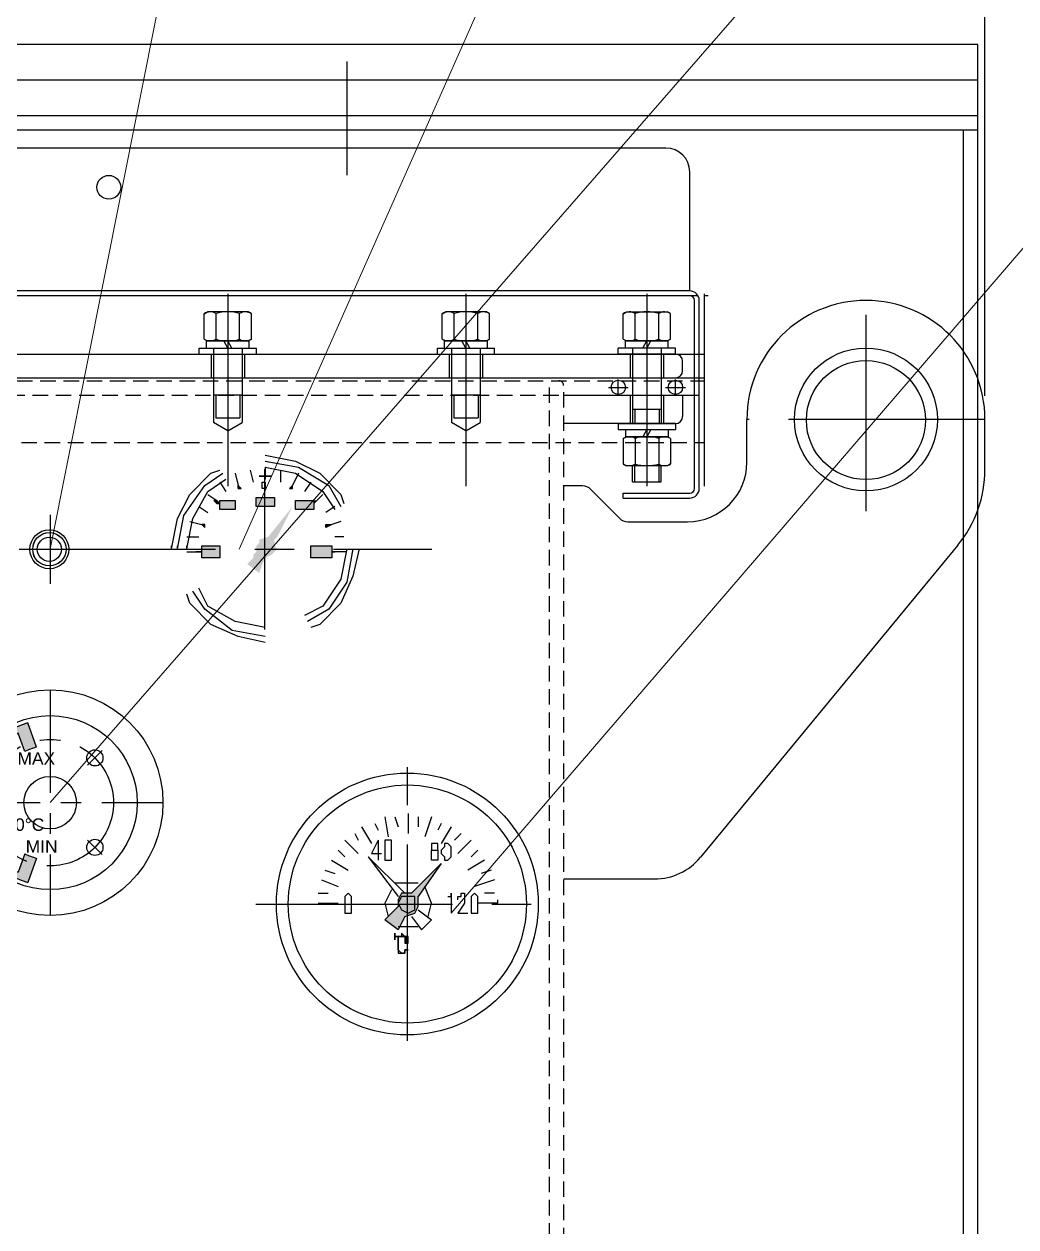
# Model space of a CAD drawing. Header units: millimetres. Extents: x 97339 to 122350, y -311274 to -152040.
# Drawn here: x 100527 to 100944, y -153754 to -153248 of the extents above; entities that cross this region are included whole.
import ezdxf

# ---------------------------------------------------------------- set-up
doc = ezdxf.new("R2010")
doc.units = ezdxf.units.MM
doc.header["$LTSCALE"] = 13
for name, pattern in [('CENTER', [50.8, 31.75, -6.35, 6.35, -6.35]), ('CENTER2', [1.125, 0.75, -0.125, 0.125, -0.125]), ('CENTERX2', [101.6, 63.5, -12.7, 12.7, -12.7]), ('DASHED', [0.75, 0.5, -0.25]), ('HIDDEN', [9.525, 6.35, -3.175])]:
    doc.linetypes.add(name, pattern=pattern)
doc.layers.get('0').update_dxf_attribs({"color": 1, "linetype": 'CENTER'})
for name, color, linetype in [('1', 4, 'Continuous'), ('2', 3, 'Continuous'), ('2细线层', 4, 'Continuous'), ('3中心线层', 1, 'CENTER'), ('4', 2, 'HIDDEN'), ('4虚线层', 6, 'DASHED'), ('粗实线', 4, 'Continuous')]:
    doc.layers.add(name, color=color, linetype=linetype)
doc.layers.add('标注、文本', color=3, linetype='Continuous', lineweight=25)
doc.layers.add('铁心', color=3, linetype='Continuous', lineweight=0)
doc.styles.add('Note Text (ANSI)', font='arial.ttf')
doc.styles.get("Standard").update_dxf_attribs({"font": 'gbenor.shx', "bigfont": 'gbcbig.shx'})
doc.dimstyles.new('1-15', dxfattribs={"dimscale": 20, "dimtxt": 3.5, "dimasz": 2, "dimexe": 1.5, "dimexo": 0.5, "dimgap": 0.5, "dimtad": 1, "dimtoh": 1, "dimdec": 1, "dimdsep": 46, "dimtxsty": 'Standard', "dimcen": 2.5, "dimclrd": 3, "dimclre": 3, "dimclrt": 3, "dimadec": 0, "dimazin": 2, "dimtfac": 1, "dimtdec": 1, "dimtmove": 0, "dimatfit": 2, "dimfxl": 1, "dimarcsym": 0})

# ---------------------------------------------------------------- blocks, each defined once
blk = doc.blocks.new('A$C611D0E0A')
at = {"layer": '粗实线', "lineweight": 30}
h = blk.add_hatch(color=256, dxfattribs=at)
h.dxf.hatch_style = 2
h.paths.add_polyline_path([(0.931, 2.201), (0.931, 2.159), (0.974, 2.159)])
h = blk.add_hatch(color=256, dxfattribs=at)
h.dxf.hatch_style = 2
h.paths.add_polyline_path([(1.693, 2.201), (1.651, 2.159), (1.693, 2.159)])
h = blk.add_hatch(color=256, dxfattribs=at)
h.dxf.hatch_style = 2
h.paths.add_polyline_path([(1.185, 1.905), (1.439, 1.905), (1.439, 2.032), (1.185, 2.032)])
h = blk.add_hatch(color=256, dxfattribs=at)
h.dxf.hatch_style = 2
h.paths.add_polyline_path([(0.593, 1.99), (0.635, 1.99), (0.635, 1.947)])
h = blk.add_hatch(color=256, dxfattribs=at)
h.dxf.hatch_style = 2
h.paths.add_polyline_path([(0.635, 1.863), (0.889, 1.863), (0.889, 1.99), (0.635, 1.99)])
h = blk.add_hatch(color=256, dxfattribs=at)
h.dxf.hatch_style = 2
h.paths.add_polyline_path([(0.931, 1.905), (1.143, 1.482), (1.27, 1.482)])
h = blk.add_hatch(color=256, dxfattribs=at)
h.dxf.hatch_style = 2
h.paths.add_polyline_path([(1.736, 1.863), (1.947, 1.863), (1.947, 1.99), (1.736, 1.99)])
h = blk.add_hatch(color=256, dxfattribs=at)
h.dxf.hatch_style = 2
h.paths.add_polyline_path([(1.99, 1.99), (1.947, 1.947), (1.99, 1.947)])
h = blk.add_hatch(color=256, dxfattribs=at)
h.dxf.hatch_style = 2
h.paths.add_polyline_path([(1.99, 1.99), (2.032, 1.99), (1.99, 1.947)])
h = blk.add_hatch(color=256, dxfattribs=at)
h.dxf.hatch_style = 2
h.paths.add_polyline_path([(0.423, 1.651), (0.466, 1.651), (0.466, 1.609)])
h = blk.add_hatch(color=256, dxfattribs=at)
h.dxf.hatch_style = 2
h.paths.add_polyline_path([(2.159, 1.651), (2.201, 1.651), (2.159, 1.609)])
h = blk.add_hatch(color=256, dxfattribs=at)
h.dxf.hatch_style = 2
h.paths.add_polyline_path([(0.381, 1.185), (0.677, 1.185), (0.677, 1.355), (0.381, 1.355)])
h = blk.add_hatch(color=256, dxfattribs=at)
h.dxf.hatch_style = 2
h.paths.add_polyline_path([(1.143, 1.482), (1.185, 1.439), (1.397, 1.439)])
h = blk.add_hatch(color=256, dxfattribs=at)
h.dxf.hatch_style = 2
h.paths.add_polyline_path([(1.143, 1.482), (1.27, 1.482), (1.397, 1.439)])
h = blk.add_hatch(color=256, dxfattribs=at)
h.dxf.hatch_style = 2
h.paths.add_polyline_path([(1.185, 1.355), (1.143, 1.312), (1.439, 1.312)])
h = blk.add_hatch(color=256, dxfattribs=at)
h.dxf.hatch_style = 2
h.paths.add_polyline_path([(1.185, 1.439), (1.185, 1.397), (1.397, 1.397)])
h = blk.add_hatch(color=256, dxfattribs=at)
h.dxf.hatch_style = 2
h.paths.add_polyline_path([(1.185, 1.439), (1.397, 1.439), (1.397, 1.397)])
h = blk.add_hatch(color=256, dxfattribs=at)
h.dxf.hatch_style = 2
h.paths.add_polyline_path([(1.185, 1.397), (1.185, 1.355), (1.439, 1.355)])
h = blk.add_hatch(color=256, dxfattribs=at)
h.dxf.hatch_style = 2
h.paths.add_polyline_path([(1.185, 1.397), (1.397, 1.397), (1.439, 1.355)])
h = blk.add_hatch(color=256, dxfattribs=at)
h.dxf.hatch_style = 2
h.paths.add_polyline_path([(1.185, 1.355), (1.439, 1.355), (1.439, 1.312)])
h = blk.add_hatch(color=256, dxfattribs=at)
h.dxf.hatch_style = 2
h.paths.add_polyline_path([(1.947, 1.185), (2.201, 1.185), (2.201, 1.355), (1.947, 1.355)])
h = blk.add_hatch(color=256, dxfattribs=at)
h.dxf.hatch_style = 2
h.paths.add_polyline_path([(1.143, 1.312), (1.185, 1.27), (1.439, 1.27)])
h = blk.add_hatch(color=256, dxfattribs=at)
h.dxf.hatch_style = 2
h.paths.add_polyline_path([(1.143, 1.312), (1.439, 1.312), (1.439, 1.27)])
h = blk.add_hatch(color=256, dxfattribs=at)
h.dxf.hatch_style = 2
h.paths.add_polyline_path([(1.185, 1.27), (1.228, 1.228), (1.482, 1.228)])
h = blk.add_hatch(color=256, dxfattribs=at)
h.dxf.hatch_style = 2
h.paths.add_polyline_path([(1.185, 1.27), (1.439, 1.27), (1.482, 1.228)])
h = blk.add_hatch(color=256, dxfattribs=at)
h.dxf.hatch_style = 2
h.paths.add_polyline_path([(1.228, 1.228), (1.312, 1.185), (1.482, 1.185)])
h = blk.add_hatch(color=256, dxfattribs=at)
h.dxf.hatch_style = 2
h.paths.add_polyline_path([(1.228, 1.228), (1.482, 1.228), (1.482, 1.185)])
h = blk.add_hatch(color=256, dxfattribs=at)
h.dxf.hatch_style = 2
h.paths.add_polyline_path([(1.312, 1.185), (1.355, 1.101), (1.566, 1.101)])
h = blk.add_hatch(color=256, dxfattribs=at)
h.dxf.hatch_style = 2
h.paths.add_polyline_path([(1.312, 1.185), (1.482, 1.185), (1.566, 1.101)])
h = blk.add_hatch(color=256, dxfattribs=at)
h.dxf.hatch_style = 2
h.paths.add_polyline_path([(1.355, 1.101), (1.566, 1.101), (1.397, 0.974)])
for points in [[(1.312, 2.625), (0.889, 2.54), (0.55, 2.371), (0.254, 2.074), (0.212, 1.947)], [(1.312, 2.54), (0.847, 2.455), (0.423, 2.201), (0.254, 1.905)], [(1.312, 2.455), (0.889, 2.371), (0.508, 2.117), (0.339, 1.863)], [(2.54, 1.312), (2.455, 1.778), (2.159, 2.201), (1.905, 2.371)], [(2.625, 1.312), (2.54, 1.736), (2.371, 2.074), (2.074, 2.371), (1.947, 2.413)], [(2.413, 1.312), (2.328, 1.736), (2.117, 2.117), (1.863, 2.286)], [(2.54, 1.312), (2.54, 1.355)], [(2.625, 1.312), (2.625, 1.355)], [(0, 1.312), (0.085, 0.931), (0.254, 0.55), (0.55, 0.254), (0.677, 0.212)], [(0.085, 1.312), (0.169, 0.847), (0.423, 0.466), (0.72, 0.296)], [(0.169, 1.312), (0.254, 0.889), (0.508, 0.508), (0.762, 0.381)], [(1.312, 0.212), (1.736, 0.296), (2.117, 0.508), (2.244, 0.762)], [(1.312, 0.085), (1.778, 0.169), (2.159, 0.466), (2.328, 0.72)], [(1.312, 0), (1.693, 0.085), (2.074, 0.254), (2.371, 0.55), (2.413, 0.677)]]:
    blk.add_lwpolyline(points, dxfattribs=at)
for points in [[(0.931, 2.201), (0.974, 2.159), (0.931, 2.159)], [(1.397, 2.328), (1.228, 2.328)], [(1.312, 2.244), (1.312, 2.201), (1.312, 2.159), (1.355, 2.159), (1.355, 2.201), (1.355, 2.244)], [(1.693, 2.201), (1.693, 2.159), (1.651, 2.159)], [(1.693, 2.201), (1.651, 2.159), (1.693, 2.159)], [(1.185, 1.905), (1.439, 1.905), (1.439, 2.032), (1.185, 2.032)], [(0.593, 1.99), (0.635, 1.947)], [(0.635, 1.863), (0.889, 1.863), (0.889, 1.99), (0.635, 1.99)], [(1.736, 1.863), (1.947, 1.863), (1.947, 1.99), (1.736, 1.99)], [(2.032, 1.99), (1.99, 1.947), (1.947, 1.947), (1.99, 1.99)], [(1.99, 1.99), (1.947, 1.947), (1.99, 1.947), (2.032, 1.99)], [(0.381, 1.651), (0.466, 1.609), (0.466, 1.651), (0.423, 1.651)], [(2.201, 1.651), (2.159, 1.609), (2.159, 1.651)], [(2.201, 1.651), (2.159, 1.609), (2.159, 1.651)], [(0.381, 1.185), (0.677, 1.185), (0.677, 1.355), (0.381, 1.355)], [(1.947, 1.185), (2.201, 1.185), (2.201, 1.355), (1.947, 1.355)], [(0.339, 1.27), (0.381, 1.27)], [(2.286, 1.27), (2.201, 1.27)], [(2.286, 1.27), (2.201, 1.27)]]:
    blk.add_lwpolyline(points, close=True, dxfattribs=at)
for points in [[(0.847, 2.371), (0.847, 2.371), (0.931, 2.201), (0.931, 2.201)], [(1.101, 2.413), (1.101, 2.413), (1.101, 2.244), (1.101, 2.244)], [(1.312, 2.455), (1.312, 2.455), (1.312, 2.286), (1.312, 2.286)], [(1.524, 2.413), (1.524, 2.413), (1.482, 2.244), (1.482, 2.244)], [(1.736, 2.371), (1.736, 2.371), (1.693, 2.201), (1.693, 2.201)], [(0.677, 2.244), (0.677, 2.244), (0.762, 2.117), (0.762, 2.117)], [(1.947, 2.244), (1.947, 2.244), (1.863, 2.117), (1.863, 2.117)], [(0.508, 2.074), (0.508, 2.074), (0.593, 1.99), (0.593, 1.99)], [(2.117, 2.074), (2.117, 2.074), (1.99, 1.99), (1.99, 1.99)], [(0.339, 1.905), (0.339, 1.905), (0.466, 1.82), (0.466, 1.82)], [(2.244, 1.905), (2.244, 1.905), (2.117, 1.82), (2.117, 1.82)], [(0.254, 1.693), (0.254, 1.693), (0.381, 1.651), (0.381, 1.651)], [(2.371, 1.693), (2.371, 1.693), (2.201, 1.651), (2.201, 1.651)], [(0.212, 1.482), (0.212, 1.482), (0.339, 1.482), (0.339, 1.482)], [(2.413, 1.482), (2.413, 1.482), (2.244, 1.482), (2.244, 1.482)], [(2.413, 1.312), (2.413, 1.312), (2.413, 1.355), (2.413, 1.355)], [(0.169, 1.27), (0.169, 1.27), (0.339, 1.27), (0.339, 1.27)], [(2.413, 1.27), (2.413, 1.27), (2.286, 1.27), (2.286, 1.27)]]:
    blk.add_open_spline(points, degree=3, dxfattribs=at)
blk = doc.blocks.new('fgffg')
blk.add_hatch(color=256).paths.add_polyline_path([(26283.31, -83546.9, -0.054749), (26292.71, -83543.48), (26285.61, -83523.98, 0.757864), (26285.61, -83651.96), (26292.71, -83632.46, -0.054749), (26283.31, -83629.04), (26277.93, -83643.83, -0.201943), (26245.7, -83608.66), (26260.9, -83604.58, -0.054749), (26258.31, -83594.93), (26243.11, -83599, -0.342707), (26277.93, -83532.12)])
for p, q in [((26292.71, -83543.48), (26285.61, -83523.98)), ((26283.31, -83546.9), (26277.93, -83532.12)), ((26258.31, -83594.93), (26243.11, -83599)), ((26260.9, -83604.58), (26245.7, -83608.66)), ((26283.31, -83629.04), (26277.93, -83643.83)), ((26292.71, -83632.46), (26285.61, -83651.96))]:
    blk.add_line(p, q)
for radius, start, end in [(66.46, 105.68564, 254.31436), (61.46, 114.66607, 190.33393), (45.8, 103.73251, 116.26749), (45.8, 188.73251, 201.26749), (61.46, 199.66607, 245.33393), (45.8, 243.73251, 256.26749)]:
    blk.add_arc((26303.58, -83587.97), radius, start, end)
blk = doc.blocks.new('A$C6F763E90')
at = {"layer": '1', "color": 1, "linetype": 'CENTERX2', "lineweight": -3, "ltscale": 0.1}
for p, q in [((90.55, 181.1), (90.55, 0)), ((48.82, 132.28), (60.44, 120.66)), ((132.28, 132.28), (120.66, 120.66)), ((0, 90.55), (181.1, 90.55)), ((48.82, 48.82), (60.44, 60.44)), ((132.28, 48.82), (120.66, 60.44))]:
    blk.add_line(p, q, dxfattribs=at)
blk.add_circle((90.55, 90.55), 50.8, dxfattribs=at)
at = {"layer": '2细线层'}
for centre, radius in [((90.55, 90.55), 90.55), ((90.55, 90.55), 69.85), ((54.63, 126.47), 6.5), ((126.47, 126.47), 6.5), ((90.55, 90.55), 21.1), ((54.63, 54.63), 6.5), ((126.47, 54.63), 6.5)]:
    blk.add_circle(centre, radius, dxfattribs=at)
blk.add_blockref('fgffg', (-26213.03, 83678.52), dxfattribs=at)
at = {"layer": '2细线层', "style": 'Note Text (ANSI)'}
for s, p in [('MAX', (64.32, 121.01)), ('+20%%DC', (46.49, 67.91)), ('MIN', (70.94, 50.41))]:
    blk.add_text(s, height=10, dxfattribs=at).set_placement(p)
blk = doc.blocks.new('*D524')
at = {"layer": 'Defpoints', "color": 0, "transparency": 16777216}
for p in [(100930.6, -153128.43), (99194.6, -153414.56), (100930.6, -153414.57)]:
    blk.add_point(p, dxfattribs=at)
at = {"layer": '标注、文本', "color": 3, "lineweight": -2, "transparency": 16777216}
for p, q in [((99194.6, -153404.56), (99194.6, -153098.43)), ((100930.6, -153404.57), (100930.6, -153098.43)), ((99234.6, -153128.43), (100890.6, -153128.43))]:
    blk.add_line(p, q, dxfattribs=at)
at = {"layer": '标注、文本', "color": 3, "transparency": 16777216}
for points in [[(99234.6, -153121.77), (99234.6, -153135.1), (99194.6, -153128.43)], [(100890.6, -153121.77), (100890.6, -153135.1), (100930.6, -153128.43)]]:
    blk.add_solid(points, dxfattribs=at)
at = {"layer": '标注、文本', "color": 3, "transparency": 16777216, "insert": (100062.6, -153083.43), "char_height": 70, "attachment_point": 5}
blk.add_mtext('1736', dxfattribs=at)

msp = doc.modelspace()

# ---------------------------------------------------------------- hatches: boundary and pattern name
at = {"layer": '粗实线', "lineweight": 30}
h = msp.add_hatch(color=256, dxfattribs=at)
h.dxf.hatch_style = 2
h.paths.add_polyline_path([(100702.27, -153600.999), (100689.697, -153613.572), (100693.888, -153613.572)])
h = msp.add_hatch(color=256, dxfattribs=at)
h.dxf.hatch_style = 2
h.paths.add_polyline_path([(100685.506, -153613.572), (100684.109, -153614.969), (100692.491, -153614.969)])
h = msp.add_hatch(color=256, dxfattribs=at)
h.dxf.hatch_style = 2
h.paths.add_polyline_path([(100685.506, -153613.572), (100693.888, -153613.572), (100692.491, -153614.969)])
h = msp.add_hatch(color=256, dxfattribs=at)
h.dxf.hatch_style = 2
h.paths.add_polyline_path([(100684.109, -153614.969), (100684.109, -153616.366), (100692.491, -153616.366)])
h = msp.add_hatch(color=256, dxfattribs=at)
h.dxf.hatch_style = 2
h.paths.add_polyline_path([(100684.109, -153614.969), (100692.491, -153614.969), (100692.491, -153616.366)])
h = msp.add_hatch(color=256, dxfattribs=at)
h.dxf.hatch_style = 2
h.paths.add_polyline_path([(100684.109, -153616.366), (100684.109, -153619.16), (100692.491, -153619.16)])
h = msp.add_hatch(color=256, dxfattribs=at)
h.dxf.hatch_style = 2
h.paths.add_polyline_path([(100684.109, -153616.366), (100692.491, -153616.366), (100692.491, -153619.16)])
h = msp.add_hatch(color=256, dxfattribs=at)
h.dxf.hatch_style = 2
h.paths.add_polyline_path([(100679.918, -153623.351), (100678.521, -153624.748), (100686.903, -153624.748)])
h = msp.add_hatch(color=256, dxfattribs=at)
h.dxf.hatch_style = 2
h.paths.add_polyline_path([(100681.315, -153621.954), (100679.918, -153623.351), (100686.903, -153623.351)])
h = msp.add_hatch(color=256, dxfattribs=at)
h.dxf.hatch_style = 2
h.paths.add_polyline_path([(100679.918, -153623.351), (100686.903, -153623.351), (100686.903, -153624.748)])
h = msp.add_hatch(color=256, dxfattribs=at)
h.dxf.hatch_style = 2
h.paths.add_polyline_path([(100684.109, -153619.16), (100681.315, -153621.954), (100691.094, -153621.954)])
h = msp.add_hatch(color=256, dxfattribs=at)
h.dxf.hatch_style = 2
h.paths.add_polyline_path([(100681.315, -153621.954), (100691.094, -153621.954), (100686.903, -153623.351)])
h = msp.add_hatch(color=256, dxfattribs=at)
h.dxf.hatch_style = 2
h.paths.add_polyline_path([(100684.109, -153619.16), (100692.491, -153619.16), (100691.094, -153621.954)])
h = msp.add_hatch(color=256, dxfattribs=at)
h.dxf.hatch_style = 2
h.paths.add_polyline_path([(100678.521, -153624.748), (100686.903, -153624.748), (100684.109, -153628.939)])
h = msp.add_hatch(color=256, dxfattribs=at)
h.dxf.hatch_style = 2
h.paths.add_polyline_path([(100682.712, -153631.733), (100682.712, -153633.13), (100682.712, -153631.733), (100684.109, -153631.733)])
h = msp.add_hatch(color=256, dxfattribs=at)
h.dxf.hatch_style = 2
h.paths.add_polyline_path([(100685.506, -153630.336), (100685.506, -153631.733), (100684.109, -153631.733), (100684.109, -153633.13), (100684.109, -153634.527), (100684.109, -153635.924), (100684.109, -153637.321), (100684.109, -153638.718), (100685.506, -153638.718), (100686.903, -153638.718), (100685.506, -153638.718), (100684.109, -153637.321), (100684.109, -153635.924), (100684.109, -153634.527), (100684.109, -153633.13), (100684.109, -153631.733), (100685.506, -153631.733), (100686.903, -153631.733)])
h = msp.add_hatch(color=256, dxfattribs=at)
h.dxf.hatch_style = 2
h.paths.add_polyline_path([(100688.3, -153631.733), (100686.903, -153631.733), (100686.903, -153633.13), (100686.903, -153634.527), (100688.3, -153634.527)])
h = msp.add_hatch(color=256, dxfattribs=at)
h.dxf.hatch_style = 2
h.paths.add_polyline_path([(100688.3, -153637.321), (100686.903, -153637.321), (100686.903, -153638.718), (100685.506, -153638.718), (100686.903, -153638.718), (100686.903, -153637.321)])

# ---------------------------------------------------------------- linework, layer by layer
at = {"layer": '1'}
for p, q in [((100602.68, -153370.142), (100604.01, -153369.374)), ((100602.68, -153380.807), (100602.68, -153370.142)), ((100621.2, -153369.374), (100604.01, -153369.374)), ((100607.642, -153380.807), (100607.642, -153370.142)), ((100617.567, -153380.807), (100617.567, -153370.142)), ((100622.53, -153370.142), (100621.2, -153369.374)), ((100622.53, -153380.807), (100622.53, -153370.142)), ((100702.68, -153370.142), (100704.01, -153369.374)), ((100702.68, -153380.807), (100702.68, -153370.142)), ((100721.2, -153369.374), (100704.01, -153369.374)), ((100707.642, -153380.807), (100707.642, -153370.142)), ((100717.567, -153380.807), (100717.567, -153370.142)), ((100722.53, -153370.142), (100721.2, -153369.374)), ((100722.53, -153380.807), (100722.53, -153370.142)), ((100778.68, -153370.142), (100780.01, -153369.374)), ((100778.68, -153380.807), (100778.68, -153370.142)), ((100780.01, -153369.374), (100797.2, -153369.374)), ((100783.642, -153380.807), (100783.642, -153370.142)), ((100793.567, -153380.807), (100793.567, -153370.142)), ((100798.53, -153370.142), (100797.2, -153369.374)), ((100798.53, -153380.807), (100798.53, -153370.142)), ((100602.68, -153380.807), (100604.01, -153381.574)), ((100603.605, -153384.574), (100603.605, -153381.574)), ((100603.605, -153381.574), (100621.605, -153381.574)), ((100621.2, -153381.574), (100604.01, -153381.574)), ((100612.605, -153384.574), (100610.905, -153381.574)), ((100614.305, -153384.574), (100612.605, -153381.574)), ((100622.53, -153380.807), (100621.2, -153381.574)), ((100621.605, -153384.574), (100621.605, -153381.574)), ((100702.68, -153380.807), (100704.01, -153381.574)), ((100703.605, -153384.574), (100703.605, -153381.574)), ((100703.605, -153381.574), (100721.605, -153381.574)), ((100721.2, -153381.574), (100704.01, -153381.574)), ((100712.605, -153384.574), (100710.905, -153381.574)), ((100714.305, -153384.574), (100712.605, -153381.574)), ((100722.53, -153380.807), (100721.2, -153381.574)), ((100721.605, -153384.574), (100721.605, -153381.574)), ((100778.68, -153380.807), (100780.01, -153381.574)), ((100779.605, -153384.574), (100779.605, -153381.574)), ((100797.605, -153381.574), (100779.605, -153381.574)), ((100780.01, -153381.574), (100797.2, -153381.574)), ((100786.905, -153384.574), (100788.605, -153381.574)), ((100788.605, -153384.574), (100790.305, -153381.574)), ((100798.53, -153380.807), (100797.2, -153381.574)), ((100797.605, -153384.574), (100797.605, -153381.574)), ((100600.605, -153387.074), (100600.605, -153384.574)), ((100600.605, -153384.574), (100624.605, -153384.574)), ((100603.605, -153384.574), (100621.605, -153384.574)), ((100606.605, -153384.792), (100606.605, -153410.292)), ((100618.605, -153384.792), (100618.605, -153410.292)), ((100624.605, -153387.074), (100624.605, -153384.574)), ((100700.605, -153387.074), (100700.605, -153384.574)), ((100700.605, -153384.574), (100724.605, -153384.574)), ((100703.605, -153384.574), (100721.605, -153384.574)), ((100706.605, -153384.792), (100706.605, -153410.292)), ((100718.605, -153384.792), (100718.605, -153410.292)), ((100724.605, -153387.074), (100724.605, -153384.574)), ((100776.605, -153387.074), (100776.605, -153384.574)), ((100800.605, -153384.574), (100776.605, -153384.574)), ((100797.605, -153384.574), (100779.605, -153384.574)), ((100782.605, -153384.792), (100782.605, -153410.292)), ((100794.605, -153384.792), (100794.605, -153410.292)), ((100800.605, -153387.074), (100800.605, -153384.574)), ((100600.605, -153387.074), (100624.605, -153387.074)), ((100700.605, -153387.074), (100724.605, -153387.074)), ((100800.605, -153387.074), (100776.605, -153387.074)), ((100618.605, -153404.292), (100606.605, -153404.292)), ((100718.605, -153404.292), (100706.605, -153404.292)), ((100606.605, -153410.292), (100606.605, -153415.828)), ((100618.605, -153410.292), (100618.605, -153415.828)), ((100706.605, -153410.292), (100706.605, -153415.828)), ((100718.605, -153410.292), (100718.605, -153415.828)), ((100782.605, -153410.292), (100794.605, -153410.292)), ((100782.605, -153410.292), (100782.605, -153416.292)), ((100794.605, -153410.292), (100794.605, -153416.292)), ((100776.605, -153416.292), (100800.605, -153416.292)), ((100776.605, -153416.292), (100776.605, -153418.792)), ((100800.605, -153416.292), (100800.605, -153418.792)), ((100776.605, -153418.792), (100800.605, -153418.792)), ((100778.68, -153422.56), (100780.01, -153421.792)), ((100779.605, -153418.792), (100797.605, -153418.792)), ((100779.605, -153418.792), (100779.605, -153421.792)), ((100779.605, -153421.792), (100797.605, -153421.792)), ((100797.2, -153421.792), (100780.01, -153421.792)), ((100788.605, -153418.792), (100786.905, -153421.792)), ((100790.305, -153418.792), (100788.605, -153421.792)), ((100798.53, -153422.56), (100797.2, -153421.792)), ((100797.605, -153418.792), (100797.605, -153421.792)), ((100778.68, -153422.56), (100778.68, -153433.225)), ((100783.642, -153422.56), (100783.642, -153433.225)), ((100793.567, -153422.56), (100793.567, -153433.225)), ((100798.53, -153422.56), (100798.53, -153433.225)), ((100778.68, -153433.225), (100780.01, -153433.992)), ((100797.2, -153433.992), (100780.01, -153433.992)), ((100782.605, -153440.734), (100782.605, -153433.992)), ((100794.605, -153440.734), (100794.605, -153433.992)), ((100798.53, -153433.225), (100797.2, -153433.992)), ((100782.605, -153440.734), (100794.605, -153440.734))]:
    msp.add_line(p, q, dxfattribs=at)
at = {"layer": '1', "color": 1, "linetype": 'CENTERX2', "lineweight": -3, "ltscale": 0.1}
for p, q in [((100880.605, -153370.59), (100880.605, -153458.531)), ((100788.605, -153384.635), (100788.605, -153427.903)), ((100772.42, -153401.074), (100780.789, -153401.074)), ((100776.605, -153404.313), (100776.605, -153397.836)), ((100796.42, -153401.074), (100804.789, -153401.074)), ((100800.605, -153404.313), (100800.605, -153397.836)), ((100930.605, -153414.56), (100830.605, -153414.56)), ((100627.981, -153435.434), (100627.981, -153502.75)), ((100537.981, -153454.622), (100537.981, -153483.562)), ((100392.865, -153469.092), (100698.273, -153469.092)), ((100688.004, -153675.57), (100688.004, -153560.59)), ((100624.367, -153618.08), (100746.011, -153618.08))]:
    msp.add_line(p, q, dxfattribs=at)
at = {"layer": '1'}
for centre, radius, start, end in [((100605.215, -153373.943), 4.569, 57.91444, 123.70456), ((100612.605, -153387.374), 18, 73.9966, 106.0034), ((100619.994, -153373.943), 4.569, 56.29544, 122.08556), ((100705.215, -153373.943), 4.569, 57.91444, 123.70456), ((100712.605, -153387.374), 18, 73.9966, 106.0034), ((100719.994, -153373.943), 4.569, 56.29544, 122.08556), ((100781.215, -153373.943), 4.569, 57.91444, 123.70456), ((100788.605, -153387.374), 18, 73.9966, 106.0034), ((100795.994, -153373.943), 4.569, 56.29544, 122.08556), ((100605.215, -153377.006), 4.569, 236.29544, 302.55875), ((100612.605, -153363.574), 18, 253.9966, 286.0034), ((100619.994, -153377.006), 4.569, 237.91444, 303.70456), ((100705.215, -153377.006), 4.569, 236.29544, 302.55875), ((100712.605, -153363.574), 18, 253.9966, 286.0034), ((100719.994, -153377.006), 4.569, 237.91444, 303.70456), ((100781.215, -153377.006), 4.569, 236.29544, 302.08556), ((100788.605, -153363.574), 18, 253.9966, 286.0034), ((100795.994, -153377.006), 4.569, 237.44125, 303.70456), ((100781.215, -153426.361), 4.569, 57.44125, 123.70456), ((100788.605, -153439.792), 18, 73.9966, 106.0034), ((100795.994, -153426.361), 4.569, 56.29544, 122.08556), ((100781.215, -153429.423), 4.569, 236.29544, 302.08556), ((100788.605, -153415.992), 18, 253.9966, 286.0034), ((100795.994, -153429.423), 4.569, 237.91444, 303.70456)]:
    msp.add_arc(centre, radius, start, end, dxfattribs=at)
at = {"layer": '2'}
for p, q in [((100607.505, -153404.292), (100607.505, -153413.828)), ((100617.705, -153404.292), (100617.705, -153413.828)), ((100707.505, -153404.292), (100707.505, -153413.828)), ((100717.705, -153404.292), (100717.705, -153413.828)), ((100783.505, -153410.292), (100783.505, -153416.292)), ((100793.705, -153410.292), (100793.705, -153416.292)), ((100783.505, -153440.734), (100783.505, -153433.992)), ((100793.705, -153440.734), (100793.705, -153433.992))]:
    msp.add_line(p, q, dxfattribs=at)
at = {"layer": '3中心线层', "linetype": 'CENTER2', "lineweight": -3, "ltscale": 10}
msp.add_line((100662.605, -153264.161), (100662.605, -153311.956), dxfattribs=at)
at = {"layer": '4'}
for p, q in [((100612.605, -153361.792), (100612.605, -153442.592)), ((100712.605, -153361.792), (100712.605, -153442.592)), ((100788.605, -153361.792), (100788.605, -153442.592)), ((100812.605, -153361.792), (100812.605, -153442.592))]:
    msp.add_line(p, q, dxfattribs=at)
at = {"layer": '4虚线层'}
for p, q in [((99373.605, -153398.292), (100812.605, -153398.292)), ((100747.605, -153401.092), (100747.605, -155099.043)), ((99321.605, -153404.292), (100812.605, -153404.292)), ((100753.605, -153403.092), (100753.605, -155099.043)), ((99326.68, -153424.292), (100812.605, -153424.292))]:
    msp.add_line(p, q, dxfattribs=at)
for start in [0, 360]:
    msp.add_arc((100751.605, -153400.292), 2, start, 90, dxfattribs=at)
at = {"layer": '标注、文本', "color": 4, "lineweight": 30}
for p, q in [((100927.605, -155107.043), (100927.605, -153257.074)), ((100921.605, -155099.043), (100921.605, -153293.074)), ((100830.605, -153432.552), (100830.605, -153414.569)), ((100930.605, -153435.566), (100930.605, -153414.569)), ((100761.517, -153442.435), (100753.605, -153442.435)), ((100777.079, -153456.067), (100765.073, -153443.92)), ((100780.635, -153457.552), (100805.605, -153457.552)), ((100919.183, -153467.374), (100811.105, -153598.456)), ((100753.778, -153607.552), (100791.816, -153607.552))]:
    msp.add_line(p, q, dxfattribs=at)
at = {"layer": '标注、文本'}
for p, q in [((100796.605, -153300.569), (99328.605, -153300.569)), ((100806.605, -153360.569), (100806.605, -153310.569)), ((100806.605, -153360.569), (99318.605, -153360.569)), ((100810.069, -153362.569), (99312.605, -153362.569)), ((100808.605, -153443.552), (100808.605, -153364.569)), ((100810.605, -153443.552), (100810.605, -153364.569)), ((100814.311, -153362.569), (100812.605, -153362.569)), ((100880.605, -153364.569), (100880.605, -153364.569)), ((99324.605, -153387.074), (100812.605, -153387.074)), ((100605.605, -153387.074), (100605.605, -153397.074)), ((100619.605, -153387.074), (100619.605, -153397.074)), ((100705.605, -153387.074), (100705.605, -153397.074)), ((100719.605, -153387.074), (100719.605, -153397.074)), ((100781.605, -153387.074), (100781.605, -153397.074)), ((100795.605, -153387.074), (100795.605, -153397.074)), ((100803.605, -153394.074), (100803.605, -153390.074)), ((100803.605, -153394.074), (100803.605, -153390.074)), ((99324.605, -153397.074), (100812.605, -153397.074)), ((100753.605, -153404.292), (100803.605, -153404.292)), ((100753.605, -153404.292), (100803.605, -153404.292)), ((100753.605, -153404.292), (100803.605, -153404.292)), ((100753.605, -153404.292), (100803.605, -153404.292)), ((100781.605, -153404.292), (100781.605, -153416.292)), ((100795.605, -153404.292), (100795.605, -153416.292)), ((100803.605, -153404.292), (100803.605, -153413.292)), ((100612.605, -153419.292), (100606.605, -153415.828)), ((100612.605, -153419.292), (100606.605, -153415.828)), ((100612.605, -153419.292), (100606.605, -153415.828)), ((100612.605, -153419.292), (100606.605, -153415.828)), ((100612.605, -153419.292), (100606.605, -153415.828)), ((100612.605, -153419.292), (100606.605, -153415.828)), ((100612.605, -153419.292), (100606.605, -153415.828)), ((100612.605, -153419.292), (100606.605, -153415.828)), ((100607.505, -153413.828), (100617.705, -153413.828)), ((100612.605, -153419.292), (100618.605, -153415.828)), ((100612.605, -153419.292), (100618.605, -153415.828)), ((100612.605, -153419.292), (100618.605, -153415.828)), ((100612.605, -153419.292), (100618.605, -153415.828)), ((100612.605, -153419.292), (100618.605, -153415.828)), ((100612.605, -153419.292), (100618.605, -153415.828)), ((100612.605, -153419.292), (100618.605, -153415.828)), ((100612.605, -153419.292), (100618.605, -153415.828)), ((100712.605, -153419.292), (100706.605, -153415.828)), ((100712.605, -153419.292), (100706.605, -153415.828)), ((100712.605, -153419.292), (100706.605, -153415.828)), ((100712.605, -153419.292), (100706.605, -153415.828)), ((100712.605, -153419.292), (100706.605, -153415.828)), ((100712.605, -153419.292), (100706.605, -153415.828)), ((100712.605, -153419.292), (100706.605, -153415.828)), ((100712.605, -153419.292), (100706.605, -153415.828)), ((100707.505, -153413.828), (100717.705, -153413.828)), ((100712.605, -153419.292), (100718.605, -153415.828)), ((100712.605, -153419.292), (100718.605, -153415.828)), ((100712.605, -153419.292), (100718.605, -153415.828)), ((100712.605, -153419.292), (100718.605, -153415.828)), ((100712.605, -153419.292), (100718.605, -153415.828)), ((100712.605, -153419.292), (100718.605, -153415.828)), ((100712.605, -153419.292), (100718.605, -153415.828)), ((100712.605, -153419.292), (100718.605, -153415.828)), ((100800.605, -153416.292), (100753.605, -153416.292)), ((100800.605, -153416.292), (100753.605, -153416.292)), ((100612.605, -153419.292), (100612.605, -153419.292)), ((100712.605, -153419.292), (100712.605, -153419.292)), ((100778.609, -153445.552), (100806.605, -153445.552)), ((100778.609, -153447.552), (100778.609, -153445.552)), ((100778.609, -153447.552), (100806.605, -153447.552))]:
    msp.add_line(p, q, dxfattribs=at)
at = {"layer": '标注、文本', "color": 4, "lineweight": 30}
for centre, radius in [((100880.605, -153414.56), 30), ((100880.605, -153414.81), 25), ((100688.004, -153618.08), 55), ((100688.004, -153618.08), 50)]:
    msp.add_circle(centre, radius, dxfattribs=at)
at = {"layer": '标注、文本'}
for centre, radius in [((100776.605, -153401.074), 3), ((100800.605, -153401.074), 3), ((100537.645, -153469.092), 8.198), ((100537.645, -153469.092), 5.053)]:
    msp.add_circle(centre, radius, dxfattribs=at)
for centre, radius, start, end in [((100796.605, -153310.569), 10, 0, 90), ((100806.605, -153364.569), 4, 0, 90), ((100806.605, -153364.569), 2, 0, 90), ((100800.605, -153390.074), 3, 360, 90), ((100800.605, -153390.074), 3, 360, 90), ((100800.605, -153394.074), 3, 270, 360), ((100800.605, -153394.074), 3, 270, 360), ((100800.605, -153413.292), 3, 270, 360), ((100806.605, -153443.552), 2, 270, 0), ((100806.605, -153443.552), 4, 270, 0)]:
    msp.add_arc(centre, radius, start, end, dxfattribs=at)
at = {"layer": '标注、文本', "color": 4, "lineweight": 30}
for centre, radius, start, end in [((100880.605, -153414.569), 50, 90, 180), ((100880.605, -153414.569), 50, 0, 90), ((100805.605, -153432.552), 25, 270, 0), ((100880.605, -153435.566), 50, 320.49414, 0), ((100761.517, -153447.435), 5, 44.66809, 90), ((100780.635, -153452.552), 5, 224.66809, 270), ((100791.816, -153582.552), 25, 270, 320.49414)]:
    msp.add_arc(centre, radius, start, end, dxfattribs=at)
at = {"layer": '粗实线', "lineweight": 30}
for p, q in [((100927.605, -153257.074), (99197.605, -153257.074)), ((100927.605, -153272.074), (99197.605, -153272.074)), ((100927.605, -153287.074), (99197.605, -153287.074)), ((100927.605, -153293.074), (99197.605, -153293.074))]:
    msp.add_line(p, q, dxfattribs=at)
for points in [[(100675.727, -153591.22), (100672.933, -153596.808), (100677.124, -153596.808)], [(100675.727, -153591.22), (100675.727, -153599.602)], [(100686.903, -153613.572), (100671.536, -153598.205), (100684.109, -153614.969)], [(100689.697, -153613.572), (100702.27, -153600.999), (100692.491, -153614.969)], [(100681.315, -153612.175), (100678.521, -153617.763), (100679.918, -153623.351)], [(100692.491, -153609.381), (100682.712, -153609.381)], [(100689.697, -153613.572), (100685.506, -153613.572), (100684.109, -153616.366), (100684.109, -153619.16)], [(100696.682, -153623.351), (100698.079, -153617.763), (100695.285, -153610.778)], [(100705.064, -153614.969), (100706.461, -153614.969), (100706.461, -153613.572), (100706.461, -153621.954)], [(100709.255, -153616.366), (100709.255, -153614.969), (100710.652, -153614.969), (100710.652, -153613.572), (100712.049, -153613.572), (100712.049, -153614.969), (100712.049, -153616.366), (100712.049, -153617.763), (100709.255, -153621.954), (100713.446, -153621.954)], [(100686.903, -153623.351), (100691.094, -153621.954), (100692.491, -153619.16), (100692.491, -153614.969)], [(100726.019, -153617.763), (100726.019, -153616.366)], [(100684.109, -153628.939), (100678.521, -153624.748)], [(100684.109, -153627.542), (100692.491, -153627.542)]]:
    msp.add_lwpolyline(points, dxfattribs=at)
for points in [[(100679.918, -153591.22), (100678.521, -153591.22), (100678.521, -153592.617), (100678.521, -153595.411), (100678.521, -153598.205), (100678.521, -153599.602), (100679.918, -153599.602), (100681.315, -153599.602), (100681.315, -153598.205), (100681.315, -153595.411), (100681.315, -153592.617), (100681.315, -153591.22)], [(100699.476, -153592.617), (100698.079, -153592.617), (100698.079, -153594.014), (100698.079, -153595.411), (100699.476, -153595.411), (100700.873, -153595.411), (100700.873, -153596.808), (100700.873, -153598.205), (100700.873, -153599.602), (100699.476, -153599.602), (100698.079, -153599.602), (100698.079, -153598.205), (100698.079, -153596.808), (100698.079, -153595.411), (100699.476, -153595.411), (100700.873, -153595.411), (100700.873, -153594.014), (100700.873, -153592.617)], [(100703.667, -153592.617), (100703.667, -153594.014), (100702.27, -153595.411), (100702.27, -153596.808), (100703.667, -153598.205), (100703.667, -153599.602), (100705.064, -153599.602), (100706.461, -153598.205), (100706.461, -153596.808), (100706.461, -153595.411), (100706.461, -153594.014), (100705.064, -153592.617)], [(100663.154, -153613.572), (100661.757, -153614.969), (100661.757, -153617.763), (100661.757, -153620.557), (100661.757, -153621.954), (100663.154, -153621.954), (100664.551, -153621.954), (100664.551, -153620.557), (100664.551, -153617.763), (100664.551, -153614.969)], [(100716.24, -153613.572), (100714.843, -153614.969), (100714.843, -153617.763), (100714.843, -153619.16), (100714.843, -153620.557), (100714.843, -153621.954), (100716.24, -153621.954), (100717.637, -153621.954), (100717.637, -153620.557), (100717.637, -153619.16), (100717.637, -153617.763), (100717.637, -153614.969)], [(100691.094, -153617.763), (100691.094, -153614.969), (100688.3, -153614.969), (100685.506, -153614.969), (100684.109, -153617.763), (100685.506, -153620.557), (100688.3, -153621.954), (100691.094, -153620.557)], [(100682.712, -153630.336), (100682.712, -153631.733), (100682.712, -153633.13), (100682.712, -153631.733)], [(100682.712, -153631.733), (100682.712, -153633.13), (100682.712, -153631.733), (100684.109, -153631.733)], [(100685.506, -153630.336), (100685.506, -153631.733), (100684.109, -153631.733), (100684.109, -153633.13), (100684.109, -153634.527), (100684.109, -153635.924), (100684.109, -153637.321), (100684.109, -153638.718), (100685.506, -153638.718), (100686.903, -153638.718), (100685.506, -153638.718), (100684.109, -153637.321), (100684.109, -153635.924), (100684.109, -153634.527), (100684.109, -153633.13), (100684.109, -153631.733), (100685.506, -153631.733), (100686.903, -153631.733)], [(100686.903, -153631.733), (100685.506, -153631.733)], [(100688.3, -153631.733), (100686.903, -153631.733), (100686.903, -153633.13), (100686.903, -153634.527), (100688.3, -153634.527)], [(100688.3, -153637.321), (100686.903, -153637.321), (100686.903, -153638.718), (100685.506, -153638.718), (100686.903, -153638.718), (100686.903, -153637.321)]]:
    msp.add_lwpolyline(points, close=True, dxfattribs=at)
for centre, radius in [((100562.605, -153317.054), 5), ((100537.645, -153469.092), 7), ((100537.69, -153469.092), 7)]:
    msp.add_circle(centre, radius, dxfattribs=at)
for points in [[(100678.521, -153581.441), (100678.521, -153581.441), (100679.918, -153589.823), (100679.918, -153589.823)], [(100682.712, -153581.441), (100682.712, -153581.441), (100684.109, -153585.632), (100684.109, -153585.632)], [(100688.3, -153580.044), (100688.3, -153580.044), (100688.3, -153588.426), (100688.3, -153588.426)], [(100692.491, -153581.441), (100692.491, -153581.441), (100692.491, -153585.632), (100692.491, -153585.632)], [(100698.079, -153581.441), (100698.079, -153581.441), (100695.285, -153589.823), (100695.285, -153589.823)], [(100665.948, -153588.426), (100665.948, -153588.426), (100667.345, -153591.22), (100667.345, -153591.22)], [(100668.742, -153585.632), (100668.742, -153585.632), (100672.933, -153592.617), (100672.933, -153592.617)], [(100674.33, -153584.235), (100674.33, -153584.235), (100675.727, -153587.029), (100675.727, -153587.029)], [(100702.27, -153584.235), (100702.27, -153584.235), (100700.873, -153587.029), (100700.873, -153587.029)], [(100706.461, -153585.632), (100706.461, -153585.632), (100702.27, -153592.617), (100702.27, -153592.617)], [(100710.652, -153588.426), (100710.652, -153588.426), (100707.858, -153591.22), (100707.858, -153591.22)], [(100661.757, -153591.22), (100661.757, -153591.22), (100667.345, -153596.808), (100667.345, -153596.808)], [(100714.843, -153591.22), (100714.843, -153591.22), (100709.255, -153596.808), (100709.255, -153596.808)], [(100658.963, -153595.411), (100658.963, -153595.411), (100661.757, -153598.205), (100661.757, -153598.205)], [(100717.637, -153595.411), (100717.637, -153595.411), (100714.843, -153598.205), (100714.843, -153598.205)], [(100653.375, -153603.793), (100653.375, -153603.793), (100657.566, -153605.19), (100657.566, -153605.19)], [(100656.169, -153599.602), (100656.169, -153599.602), (100663.154, -153603.793), (100663.154, -153603.793)], [(100720.431, -153599.602), (100720.431, -153599.602), (100713.446, -153603.793), (100713.446, -153603.793)], [(100723.225, -153603.793), (100723.225, -153603.793), (100719.034, -153605.19), (100719.034, -153605.19)], [(100651.978, -153607.984), (100651.978, -153607.984), (100658.963, -153610.778), (100658.963, -153610.778)], [(100724.622, -153607.984), (100724.622, -153607.984), (100716.24, -153610.778), (100716.24, -153610.778)], [(100650.581, -153613.572), (100650.581, -153613.572), (100654.772, -153613.572), (100654.772, -153613.572)], [(100724.622, -153613.572), (100724.622, -153613.572), (100720.431, -153613.572), (100720.431, -153613.572)], [(100650.581, -153617.763), (100650.581, -153617.763), (100657.566, -153617.763), (100657.566, -153617.763)], [(100650.581, -153617.763), (100650.581, -153617.763), (100658.963, -153617.763), (100658.963, -153617.763)], [(100726.019, -153617.763), (100726.019, -153617.763), (100717.637, -153617.763), (100717.637, -153617.763)], [(100726.019, -153617.763), (100726.019, -153617.763), (100719.034, -153617.763), (100719.034, -153617.763)], [(100684.109, -153619.16), (100684.109, -153619.16), (100678.521, -153624.748), (100678.521, -153624.748)], [(100686.903, -153623.351), (100686.903, -153623.351), (100684.109, -153628.939), (100684.109, -153628.939)], [(100689.697, -153623.351), (100689.697, -153623.351), (100693.888, -153628.939), (100693.888, -153628.939)], [(100692.491, -153620.557), (100692.491, -153620.557), (100698.079, -153624.748), (100698.079, -153624.748)], [(100698.079, -153624.748), (100698.079, -153624.748), (100693.888, -153628.939), (100693.888, -153628.939)]]:
    msp.add_open_spline(points, degree=3, dxfattribs=at)
at = {"layer": '铁心'}
for points in [[(100537.981, -153575.496), (101030.158, -153010.357), (101030.158, -153010.357)], [(100706.461, -153621.954), (101232.198, -153010.427), (101232.198, -153010.427)], [(100537.981, -153469.092), (100628.097, -153016.332), (100628.097, -153016.332)], [(100617.43, -153469.092), (100819.246, -153013.66), (100819.246, -153013.66)]]:
    msp.add_lwpolyline(points, dxfattribs=at)

# ---------------------------------------------------------------- block references
at = {"layer": '标注、文本'}
for name, p, xscale, yscale, zscale in [('A$C611D0E0A', (100667.713, -153508.261), -30, 30, 30), ('A$C6F763E90', (100490.605, -153622.872), 0.5232026504706592, 0.5232026504706592, 0.5232026504695411)]:
    msp.add_blockref(name, p, dxfattribs=dict(at, xscale=xscale, yscale=yscale, zscale=zscale))

# ---------------------------------------------------------------- dimensions: what is measured, and where the dimension line sits
dim = msp.add_linear_dim(base=(100930.605, -153128.432), p1=(99194.605, -153414.56), p2=(100930.605, -153414.569), text='1736', dimstyle='1-15', dxfattribs=at)
dim.commit()
dim.dimension.update_dxf_attribs({"geometry": '*D524', "text_midpoint": (100062.605, -153083.432)})

doc.saveas('drawing.dxf')
